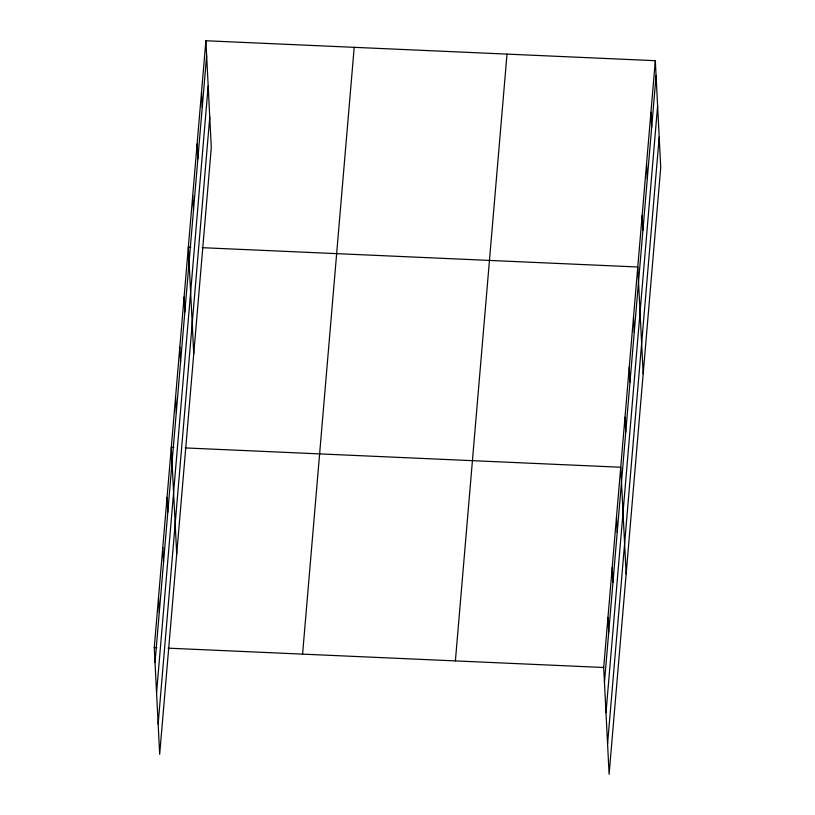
<?xml version="1.0" encoding="UTF-8"?>
<svg xmlns="http://www.w3.org/2000/svg" width="815" height="815" viewBox="0 0 815 815"><rect width="100%" height="100%" fill="white"/><g stroke="black" fill="none" stroke-linecap="round" stroke-linejoin="round"><path stroke-width="1.22" d="M205.889 40.75L211.299 147.515L159.679 754.313L154.269 647.548L205.889 40.75L655.321 60.687L660.731 167.452L609.111 774.25L603.701 667.485L655.321 60.687M155.023 662.452L206.643 55.654M156.562 692.77L208.182 85.972M158.141 724.005L209.761 117.197M302.579 654.129L354.199 47.331M455.391 660.904L507.012 54.106M604.455 682.389L656.075 75.591M605.993 712.707L657.613 105.899M607.572 743.932L659.192 137.134M190.853 247.169L188.336 247.057L193.746 353.822M202.161 247.679L637.768 266.994L643.178 373.759M173.819 447.415L171.303 447.303L176.712 554.068M185.127 447.924L620.735 467.24L626.144 574.005M154.269 647.548L156.786 647.66M168.094 648.159L603.701 667.485M650.941 112.266L651.694 127.171M646.55 163.846L647.304 178.75M642.159 215.415L642.913 230.319M633.51 317.055L634.264 331.96M629.251 367.117L630.005 382.021M624.993 417.178L625.747 432.082M616.476 517.301L617.23 532.205M612.218 567.362L612.972 582.267M607.959 617.424L608.713 632.328M201.499 92.329L202.252 107.234M197.118 143.909L197.872 158.813M192.727 195.488L193.481 210.392M184.078 297.118L184.832 312.023M179.82 347.18L180.573 362.084M175.561 397.241L176.315 412.146M167.044 497.364L167.798 512.268M162.786 547.425L163.54 562.33M158.528 597.487L159.282 612.391"/></g></svg>
